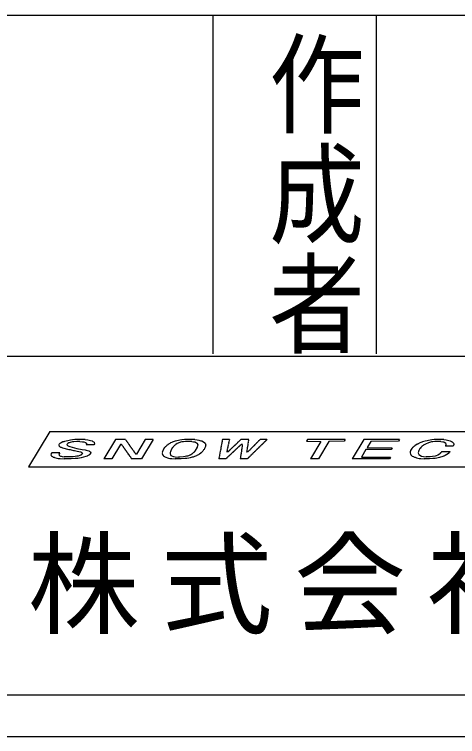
# Model space of a CAD drawing. Units: millimetres at full size, sheet at 1:15; details may follow other scales. Extents: x -2099 to 2101, y -1453 to 1487.
# Drawn here: x 1298.4 to 1506.3, y -1453.5 to -1114.6 of the extents above; entities that cross this region are included whole.
import ezdxf
from ezdxf.enums import TextEntityAlignment as Align

# ---------------------------------------------------------------- set-up
doc = ezdxf.new("R2010")
doc.units = ezdxf.units.MM
doc.header["$LTSCALE"] = 15
doc.layers.add('0-0', color=7, linetype='Continuous')
doc.styles.add('@ＭＳ ゴシック', font='')
doc.styles.add('ＭＳ 明朝', font='')
doc.styles.get('@ＭＳ ゴシック').set_extended_font_data('@MS Gothic')
doc.styles.get('ＭＳ 明朝').set_extended_font_data('MS Mincho')

msp = doc.modelspace()

# ---------------------------------------------------------------- linework, layer by layer
at = {"layer": '0-0', "color": 5}
for p, q in [((1059.66, -1114.98), (2077.43, -1114.98)), ((1391.5, -1114.98), (1391.5, -1273.92)), ((1468.01, -1114.98), (1468.01, -1273.92)), ((1059.66, -1274.98), (2077.43, -1274.98)), ((1059.66, -1433.92), (2077.43, -1433.92))]:
    msp.add_line(p, q, dxfattribs=at)
at = {"layer": '0-0'}
for p, q in [((1315.02, -1310.39), (1305.02, -1326.93)), ((1315.02, -1310.39), (1666.96, -1310.39)), ((1398.02, -1319.81), (1397.95, -1319.93)), ((1305.02, -1326.93), (1656.96, -1326.93))]:
    msp.add_line(p, q, dxfattribs=at)
at = {"layer": '0-0', "color": 5}
msp.add_lwpolyline([(-2099.23, 1486.51), (-2099.23, -1453.49), (2100.77, -1453.49), (2100.77, 1486.51)], dxfattribs=at)
at = {"layer": '0-0'}
for points in [[(1331.56, -1314.17), (1326.8, -1314.17), (1325.61, -1314.29), (1324.77, -1314.41), (1324.03, -1314.53), (1323.4, -1314.65), (1321.85, -1315.01), (1321.56, -1315.13), (1321.15, -1315.25), (1320.27, -1315.61), (1319.72, -1315.97), (1319.64, -1316.09), (1319.46, -1316.21), (1319.32, -1316.45), (1319.35, -1316.57), (1319.28, -1316.69), (1319.47, -1317.29), (1319.62, -1317.41), (1319.88, -1317.53), (1320.03, -1317.65), (1320.29, -1317.77), (1321.03, -1318.01), (1323.92, -1318.73), (1324.52, -1318.85), (1325, -1318.97), (1326.18, -1319.21), (1326.67, -1319.33), (1327.85, -1319.57), (1328.56, -1319.69), (1329.52, -1319.93), (1330.04, -1320.17), (1330.19, -1320.3), (1330.3, -1320.66), (1330.09, -1321.02), (1329.9, -1321.14), (1329.83, -1321.26), (1329.54, -1321.38), (1329.35, -1321.5), (1329.06, -1321.62), (1328.25, -1321.86)], [(1331.56, -1314.17), (1332.82, -1314.29), (1333.53, -1314.41), (1334.12, -1314.53), (1334.86, -1314.77), (1335.12, -1314.89), (1335.27, -1315.01), (1335.53, -1315.13), (1335.83, -1315.37), (1336.02, -1315.97), (1335.88, -1316.21), (1335.91, -1316.33), (1335.77, -1316.57), (1332, -1316.57)], [(1350.57, -1314.17), (1345.8, -1314.17), (1340.35, -1323.18)], [(1350.57, -1314.17), (1350.64, -1314.41), (1350.79, -1314.53), (1350.83, -1314.65), (1350.98, -1314.77), (1351.02, -1314.89), (1351.17, -1315.01), (1351.24, -1315.25), (1351.39, -1315.37), (1351.43, -1315.49), (1351.58, -1315.61), (1351.62, -1315.73), (1351.77, -1315.85), (1351.85, -1316.09), (1351.99, -1316.21), (1352.03, -1316.33), (1352.18, -1316.45), (1352.22, -1316.57), (1352.37, -1316.69), (1352.45, -1316.93), (1352.59, -1317.05), (1352.63, -1317.17), (1352.78, -1317.29), (1352.86, -1317.53), (1353.01, -1317.65), (1353.05, -1317.77), (1353.2, -1317.89), (1353.23, -1318.01), (1353.38, -1318.13), (1353.46, -1318.37), (1353.61, -1318.49), (1353.65, -1318.61), (1353.8, -1318.73), (1353.83, -1318.85), (1353.98, -1318.97), (1354.06, -1319.21), (1354.21, -1319.33), (1354.25, -1319.45), (1354.4, -1319.57), (1354.43, -1319.69)], [(1363.54, -1314.17), (1358.1, -1323.18), (1353.44, -1323.18)], [(1363.54, -1314.17), (1359.77, -1314.17), (1355.7, -1320.9), (1355.26, -1320.9)], [(1383.1, -1314.17), (1378.22, -1314.17), (1376.93, -1314.29), (1376.08, -1314.41), (1375.34, -1314.53), (1373.79, -1314.89), (1373.39, -1315.01), (1372.8, -1315.25), (1372.39, -1315.37), (1372.21, -1315.49), (1371.62, -1315.73), (1371.25, -1315.97), (1370.96, -1316.09), (1370.41, -1316.45), (1370.34, -1316.57), (1369.97, -1316.81), (1369.9, -1316.93), (1369.53, -1317.17), (1369.38, -1317.41), (1369.2, -1317.53), (1369.05, -1317.77), (1368.87, -1317.89), (1368, -1319.33), (1368.04, -1319.45), (1367.89, -1319.69), (1367.93, -1319.81), (1367.79, -1320.05), (1367.82, -1320.17), (1367.75, -1320.3), (1367.83, -1320.54), (1367.75, -1320.66), (1367.98, -1321.38), (1368.13, -1321.5), (1368.17, -1321.62), (1368.32, -1321.74), (1368.36, -1321.86), (1368.51, -1321.98), (1368.77, -1322.1), (1368.92, -1322.22), (1369.44, -1322.46)], [(1383.1, -1314.17), (1384.14, -1314.29), (1384.95, -1314.41), (1385.92, -1314.65), (1386.29, -1314.77), (1387.07, -1315.13), (1387.66, -1315.61), (1387.7, -1315.73), (1387.85, -1315.85), (1388.12, -1316.69), (1388.05, -1316.81), (1388.08, -1316.93), (1388.01, -1317.05), (1388.05, -1317.17), (1387.98, -1317.29), (1388.02, -1317.41), (1387.87, -1317.65), (1387.91, -1317.77), (1387.55, -1318.37), (1387.58, -1318.49), (1387.37, -1318.85), (1387.18, -1318.97), (1386.82, -1319.57), (1386.64, -1319.69), (1386.49, -1319.93), (1386.31, -1320.05), (1386.23, -1320.17), (1385.87, -1320.42), (1385.79, -1320.54), (1385.24, -1320.9), (1385.17, -1321.02), (1384.99, -1321.14), (1384.69, -1321.26), (1384.33, -1321.5), (1384.03, -1321.62), (1383.85, -1321.74), (1382.96, -1322.1), (1382.56, -1322.22), (1382.26, -1322.34), (1381.75, -1322.46)], [(1399.22, -1314.17), (1396, -1314.17), (1395.93, -1314.29), (1395.97, -1314.41), (1395.9, -1314.53), (1395.93, -1314.65), (1395.86, -1314.77), (1395.9, -1314.89), (1395.83, -1315.01), (1395.87, -1315.13), (1395.72, -1315.37), (1395.76, -1315.49), (1395.69, -1315.61), (1395.72, -1315.73), (1395.65, -1315.85), (1395.69, -1315.97), (1395.62, -1316.09), (1395.66, -1316.21), (1395.51, -1316.45), (1395.55, -1316.57), (1395.48, -1316.69), (1395.51, -1316.81), (1395.44, -1316.93), (1395.48, -1317.05), (1395.41, -1317.17), (1395.45, -1317.29), (1395.37, -1317.41), (1395.41, -1317.53), (1395.27, -1317.77), (1395.3, -1317.89), (1395.23, -1318.01), (1395.27, -1318.13), (1395.2, -1318.25), (1395.24, -1318.37), (1395.16, -1318.49), (1395.2, -1318.61), (1395.13, -1318.73), (1395.17, -1318.85), (1395.02, -1319.09), (1395.06, -1319.21)], [(1399.22, -1314.17), (1399.26, -1314.29), (1399.19, -1314.41), (1399.22, -1314.53), (1399.08, -1314.77), (1399.12, -1314.89), (1399.04, -1315.01), (1399.08, -1315.13), (1398.94, -1315.37), (1398.98, -1315.49), (1398.9, -1315.61), (1398.94, -1315.73), (1398.87, -1315.85), (1398.91, -1315.97), (1398.76, -1316.21), (1398.8, -1316.33), (1398.73, -1316.45), (1398.77, -1316.57), (1398.62, -1316.81), (1398.66, -1316.93), (1398.59, -1317.05), (1398.62, -1317.17), (1398.55, -1317.29), (1398.59, -1317.41), (1398.44, -1317.65), (1398.48, -1317.77), (1398.41, -1317.89), (1398.45, -1318.01), (1398.3, -1318.25), (1398.34, -1318.37), (1398.27, -1318.49), (1398.31, -1318.61), (1398.23, -1318.73), (1398.27, -1318.85), (1398.13, -1319.09), (1398.17, -1319.21), (1398.09, -1319.33), (1398.13, -1319.45), (1397.99, -1319.69), (1398.02, -1319.81)], [(1408.31, -1314.17), (1404.54, -1314.17), (1404.47, -1314.29), (1404.29, -1314.41), (1404.21, -1314.53), (1404.03, -1314.65), (1403.96, -1314.77), (1403.78, -1314.89), (1403.7, -1315.01), (1403.52, -1315.13), (1403.45, -1315.25), (1403.26, -1315.37), (1403.12, -1315.61), (1402.93, -1315.73), (1402.86, -1315.85), (1402.68, -1315.97), (1402.61, -1316.09), (1402.42, -1316.21), (1402.35, -1316.33), (1402.17, -1316.45), (1402.09, -1316.57), (1401.91, -1316.69), (1401.84, -1316.81), (1401.65, -1316.93), (1401.58, -1317.05), (1401.4, -1317.17), (1401.32, -1317.29), (1401.14, -1317.41), (1401.07, -1317.53), (1400.88, -1317.65), (1400.81, -1317.77), (1400.63, -1317.89), (1400.56, -1318.01), (1400.37, -1318.13), (1400.3, -1318.25), (1400.12, -1318.37), (1399.97, -1318.61), (1399.79, -1318.73), (1399.71, -1318.85), (1399.53, -1318.97)], [(1408.31, -1314.17), (1408.24, -1314.29), (1408.28, -1314.41), (1408.21, -1314.53), (1408.25, -1314.65), (1408.1, -1314.89), (1408.14, -1315.01), (1408.07, -1315.13), (1408.1, -1315.25), (1408.03, -1315.37), (1408.07, -1315.49), (1408, -1315.61), (1408.04, -1315.73), (1407.96, -1315.85), (1408, -1315.97), (1407.93, -1316.09), (1407.97, -1316.21), (1407.89, -1316.33), (1407.93, -1316.45), (1407.86, -1316.57), (1407.9, -1316.69), (1407.83, -1316.81), (1407.86, -1316.93), (1407.79, -1317.05), (1407.83, -1317.17), (1407.76, -1317.29), (1407.8, -1317.41), (1407.72, -1317.53), (1407.76, -1317.65), (1407.62, -1317.89), (1407.65, -1318.01), (1407.58, -1318.13), (1407.62, -1318.25), (1407.55, -1318.37), (1407.58, -1318.49), (1407.51, -1318.61), (1407.55, -1318.73), (1407.48, -1318.85), (1407.52, -1318.97), (1407.44, -1319.09)], [(1416.85, -1314.17), (1413.64, -1314.17), (1413.45, -1314.29), (1413.38, -1314.41), (1413.2, -1314.53), (1413.13, -1314.65), (1412.94, -1314.77), (1412.8, -1315.01), (1412.61, -1315.13), (1412.54, -1315.25), (1412.36, -1315.37), (1412.21, -1315.61), (1412.03, -1315.73), (1411.96, -1315.85), (1411.77, -1315.97), (1411.7, -1316.09), (1411.52, -1316.21), (1411.37, -1316.45), (1411.19, -1316.57), (1411.11, -1316.69), (1410.93, -1316.81), (1410.79, -1317.05), (1410.6, -1317.17), (1410.53, -1317.29), (1410.35, -1317.41), (1410.2, -1317.65), (1410.02, -1317.77), (1409.94, -1317.89), (1409.76, -1318.01), (1409.69, -1318.13), (1409.5, -1318.25), (1409.36, -1318.49), (1409.18, -1318.61), (1409.1, -1318.73), (1408.92, -1318.85), (1408.77, -1319.09), (1408.59, -1319.21), (1408.52, -1319.33), (1408.33, -1319.45), (1408.26, -1319.57)], [(1416.85, -1314.17), (1416.78, -1314.29), (1416.6, -1314.41), (1416.53, -1314.53), (1416.34, -1314.65), (1416.27, -1314.77), (1416.09, -1314.89), (1416.01, -1315.01), (1415.83, -1315.13), (1415.76, -1315.25), (1415.57, -1315.37), (1415.43, -1315.61), (1415.24, -1315.73), (1415.17, -1315.85), (1414.99, -1315.97), (1414.92, -1316.09), (1414.73, -1316.21), (1414.66, -1316.33), (1414.48, -1316.45), (1414.4, -1316.57), (1414.22, -1316.69), (1414.07, -1316.93), (1413.89, -1317.05), (1413.82, -1317.17), (1413.64, -1317.29), (1413.56, -1317.41), (1413.38, -1317.53), (1413.31, -1317.65), (1413.12, -1317.77), (1412.98, -1318.01), (1412.79, -1318.13), (1412.72, -1318.25), (1412.54, -1318.37), (1412.47, -1318.49), (1412.28, -1318.61), (1412.21, -1318.73), (1412.03, -1318.85), (1411.95, -1318.97), (1411.77, -1319.09), (1411.62, -1319.33)], [(1453.55, -1314.17), (1435.92, -1314.17), (1435.48, -1314.89), (1442.17, -1315.01), (1437.23, -1323.18)], [(1453.55, -1314.17), (1453.12, -1314.89), (1445.94, -1315.01), (1441, -1323.18), (1437.23, -1323.18)], [(1478.99, -1314.17), (1462.35, -1314.17), (1456.9, -1323.18)], [(1478.99, -1314.17), (1478.55, -1314.89), (1465.61, -1315.01), (1463.87, -1317.89), (1475.55, -1318.01), (1475.12, -1318.73), (1463.29, -1318.85), (1461.18, -1322.34), (1474.75, -1322.46), (1474.31, -1323.18), (1456.9, -1323.18)], [(1499.87, -1314.17), (1495.33, -1314.17), (1494.15, -1314.29), (1492.67, -1314.53), (1492.04, -1314.65), (1491.01, -1314.89), (1489.79, -1315.25), (1489.5, -1315.37), (1489.09, -1315.49), (1488.21, -1315.85), (1488.03, -1315.97), (1487.73, -1316.09), (1487.55, -1316.21), (1487.25, -1316.33), (1486.15, -1317.05), (1486.08, -1317.17), (1485.71, -1317.41), (1485.64, -1317.53), (1485.46, -1317.65), (1485.38, -1317.77), (1485.2, -1317.89), (1484.98, -1318.25), (1484.8, -1318.37), (1484.22, -1319.33), (1484.26, -1319.45), (1484.04, -1319.81), (1484.08, -1319.93), (1484, -1320.05), (1484.08, -1320.3), (1484.01, -1320.42), (1484.2, -1321.02), (1484.35, -1321.14), (1484.39, -1321.26), (1484.54, -1321.38), (1484.57, -1321.5), (1485.02, -1321.86), (1485.54, -1322.1), (1485.69, -1322.22), (1486.06, -1322.34), (1486.32, -1322.46)], [(1499.87, -1314.17), (1500.91, -1314.29), (1501.61, -1314.41), (1502.1, -1314.53), (1502.84, -1314.77), (1503.36, -1315.01), (1503.51, -1315.13), (1503.77, -1315.25), (1504.22, -1315.61), (1504.25, -1315.73), (1504.4, -1315.85), (1504.52, -1316.21), (1504.45, -1316.33), (1504.52, -1316.57), (1504.38, -1316.81), (1504.41, -1316.93), (1504.27, -1317.17), (1500.61, -1317.17)], [(1329.17, -1315.01), (1327.73, -1315.01), (1326.33, -1315.13), (1325.59, -1315.25), (1324.55, -1315.49), (1324.15, -1315.61), (1323.85, -1315.73), (1323.67, -1315.85), (1323.38, -1315.97), (1323.3, -1316.09), (1323.12, -1316.21), (1322.98, -1316.45), (1323.09, -1316.81), (1323.24, -1316.93), (1324.02, -1317.29), (1324.39, -1317.41), (1327.76, -1318.25), (1330.14, -1318.73), (1331.54, -1318.97), (1332.14, -1319.09), (1332.62, -1319.21), (1333.36, -1319.45), (1333.62, -1319.57), (1334.07, -1319.93), (1334.22, -1320.42), (1333.86, -1321.02), (1333.67, -1321.14), (1333.6, -1321.26), (1333.05, -1321.62), (1332.76, -1321.74), (1332.57, -1321.86), (1331.98, -1322.1), (1330.77, -1322.46), (1329.73, -1322.7), (1329, -1322.82), (1328.15, -1322.94), (1326.97, -1323.06), (1325.01, -1323.18), (1321.68, -1323.18)], [(1329.17, -1315.01), (1330.43, -1315.13), (1331.02, -1315.25), (1331.76, -1315.49), (1332.21, -1315.85), (1332.25, -1315.97), (1332.18, -1316.09), (1332.22, -1316.21), (1332, -1316.57)], [(1348.63, -1316.45), (1348.19, -1316.45), (1344.12, -1323.18), (1340.35, -1323.18)], [(1348.63, -1316.45), (1348.78, -1316.57), (1348.86, -1316.81), (1349.01, -1316.93), (1349.05, -1317.05), (1349.2, -1317.17), (1349.23, -1317.29), (1349.38, -1317.41), (1349.46, -1317.65), (1349.61, -1317.77), (1349.65, -1317.89), (1349.8, -1318.01), (1349.83, -1318.13), (1349.98, -1318.25), (1350.06, -1318.49), (1350.21, -1318.61), (1350.25, -1318.73), (1350.4, -1318.85), (1350.43, -1318.97), (1350.58, -1319.09), (1350.66, -1319.33), (1350.81, -1319.45), (1350.85, -1319.57), (1351, -1319.69), (1351.07, -1319.93), (1351.22, -1320.05), (1351.26, -1320.17), (1351.41, -1320.3), (1351.45, -1320.42), (1351.6, -1320.54), (1351.67, -1320.78), (1351.82, -1320.9), (1351.86, -1321.02), (1352.01, -1321.14), (1352.05, -1321.26), (1352.2, -1321.38), (1352.27, -1321.62), (1352.42, -1321.74), (1352.46, -1321.86), (1352.61, -1321.98)], [(1381.59, -1315.01), (1378.71, -1315.01), (1377.75, -1315.13), (1377.01, -1315.25), (1376.39, -1315.37), (1375.98, -1315.49), (1374.8, -1315.97), (1374.07, -1316.45), (1374, -1316.57), (1373.63, -1316.81), (1373.56, -1316.93), (1373.37, -1317.05), (1373.23, -1317.29), (1373.04, -1317.41), (1372.83, -1317.77), (1372.64, -1317.89), (1371.77, -1319.33), (1371.81, -1319.45), (1371.59, -1319.81), (1371.63, -1319.93), (1371.48, -1320.17), (1371.52, -1320.3), (1371.45, -1320.42), (1371.49, -1320.54), (1371.41, -1320.66), (1371.64, -1321.38), (1371.79, -1321.5), (1371.83, -1321.62), (1372.61, -1321.98), (1373.09, -1322.1), (1373.8, -1322.22), (1375.39, -1322.34)], [(1381.59, -1315.01), (1382.41, -1315.13), (1383, -1315.25), (1383.37, -1315.37), (1383.89, -1315.61), (1384.19, -1315.85), (1384.42, -1316.57), (1384.35, -1316.69), (1384.42, -1316.93), (1384.28, -1317.17), (1384.32, -1317.29), (1384.17, -1317.53), (1384.21, -1317.65), (1383.05, -1319.57), (1382.86, -1319.69), (1382.65, -1320.05), (1382.46, -1320.17), (1382.39, -1320.3), (1382.21, -1320.42), (1382.13, -1320.54), (1381.77, -1320.78), (1381.69, -1320.9), (1381.14, -1321.26), (1380.85, -1321.38), (1380.67, -1321.5), (1380.08, -1321.74), (1379.67, -1321.86), (1379.16, -1321.98), (1378.53, -1322.1), (1377.79, -1322.22), (1376.05, -1322.34), (1375.39, -1322.34)], [(1405.38, -1316.45), (1404.72, -1316.45), (1404.64, -1316.57), (1404.46, -1316.69), (1404.39, -1316.81), (1404.2, -1316.93), (1404.13, -1317.05), (1403.95, -1317.17), (1403.88, -1317.29), (1403.69, -1317.41), (1403.62, -1317.53), (1403.44, -1317.65), (1403.36, -1317.77), (1403.18, -1317.89), (1403.11, -1318.01), (1402.92, -1318.13), (1402.85, -1318.25), (1402.67, -1318.37), (1402.59, -1318.49), (1402.41, -1318.61), (1402.34, -1318.73), (1402.15, -1318.85), (1402.08, -1318.97), (1401.9, -1319.09), (1401.83, -1319.21), (1401.64, -1319.33), (1401.57, -1319.45), (1401.39, -1319.57), (1401.31, -1319.69), (1401.13, -1319.81), (1401.06, -1319.93), (1400.87, -1320.05), (1400.8, -1320.17), (1400.62, -1320.3), (1400.54, -1320.42), (1400.36, -1320.54), (1400.29, -1320.66), (1400.1, -1320.78), (1400.03, -1320.9), (1399.85, -1321.02)], [(1405.38, -1316.45), (1405.31, -1316.57), (1405.35, -1316.69), (1405.27, -1316.81), (1405.31, -1316.93), (1405.24, -1317.05), (1405.28, -1317.17), (1405.21, -1317.29), (1405.24, -1317.41), (1405.17, -1317.53), (1405.21, -1317.65), (1405.14, -1317.77), (1405.18, -1317.89), (1405.1, -1318.01), (1405.14, -1318.13), (1405.07, -1318.25), (1405.11, -1318.37), (1405.03, -1318.49), (1405.07, -1318.61), (1405, -1318.73), (1405.04, -1318.85), (1404.97, -1318.97), (1405, -1319.09), (1404.93, -1319.21), (1404.97, -1319.33), (1404.9, -1319.45), (1404.93, -1319.57), (1404.86, -1319.69), (1404.9, -1319.81), (1404.83, -1319.93), (1404.87, -1320.05), (1404.79, -1320.17), (1404.83, -1320.3), (1404.76, -1320.42), (1404.8, -1320.54), (1404.72, -1320.66), (1404.76, -1320.78), (1404.62, -1321.02), (1404.66, -1321.14), (1404.58, -1321.26)], [(1498.48, -1315.01), (1495.6, -1315.01), (1494.64, -1315.13), (1494.01, -1315.25), (1493.6, -1315.37), (1493.09, -1315.49), (1492.68, -1315.61), (1491.21, -1316.21), (1490.66, -1316.57), (1490.36, -1316.69), (1490.18, -1316.81), (1490.11, -1316.93), (1489.56, -1317.29), (1489.48, -1317.41), (1489.3, -1317.53), (1489.16, -1317.77), (1488.97, -1317.89), (1488.75, -1318.25), (1488.57, -1318.37), (1488.06, -1319.21), (1488.1, -1319.33), (1487.88, -1319.69), (1487.92, -1319.81), (1487.85, -1319.93), (1487.89, -1320.05), (1487.81, -1320.17), (1487.89, -1320.42), (1487.82, -1320.54), (1487.89, -1320.78), (1488.04, -1320.9), (1488.12, -1321.14), (1488.57, -1321.5), (1489.35, -1321.86), (1490.31, -1322.1), (1491.46, -1322.22)], [(1498.48, -1315.01), (1499.29, -1315.13), (1499.78, -1315.25), (1500.3, -1315.49), (1500.59, -1315.73), (1500.82, -1316.45), (1500.75, -1316.57), (1500.79, -1316.69), (1500.64, -1316.93), (1500.68, -1317.05), (1500.61, -1317.17)], [(1319.69, -1320.42), (1315.92, -1320.42), (1315.56, -1321.02), (1315.59, -1321.14), (1315.52, -1321.26), (1315.64, -1321.62), (1315.79, -1321.74), (1315.82, -1321.86), (1315.97, -1321.98), (1316.23, -1322.1), (1316.38, -1322.22), (1316.64, -1322.34), (1317.01, -1322.46), (1317.27, -1322.58), (1318.24, -1322.82), (1318.94, -1322.94), (1319.87, -1323.06), (1321.68, -1323.18)], [(1319.69, -1320.42), (1319.33, -1321.02), (1319.48, -1321.5), (1319.78, -1321.74), (1320.04, -1321.86), (1320.41, -1321.98), (1320.89, -1322.1), (1321.71, -1322.22)], [(1354.43, -1319.69), (1354.58, -1319.81), (1354.66, -1320.05), (1354.81, -1320.17), (1354.85, -1320.3), (1355, -1320.42), (1355.04, -1320.54), (1355.18, -1320.66), (1355.26, -1320.9)], [(1395.06, -1319.21), (1394.99, -1319.33), (1395.03, -1319.45), (1394.95, -1319.57), (1394.99, -1319.69), (1394.92, -1319.81), (1394.96, -1319.93), (1394.81, -1320.17), (1394.85, -1320.3), (1394.78, -1320.42), (1394.82, -1320.54), (1394.74, -1320.66), (1394.78, -1320.78), (1394.71, -1320.9), (1394.75, -1321.02), (1394.67, -1321.14), (1394.71, -1321.26), (1394.57, -1321.5), (1394.61, -1321.62), (1394.53, -1321.74), (1394.57, -1321.86), (1394.5, -1321.98), (1394.54, -1322.1), (1394.46, -1322.22), (1394.5, -1322.34), (1394.43, -1322.46), (1394.47, -1322.58), (1394.32, -1322.82), (1394.36, -1322.94), (1394.29, -1323.06), (1394.33, -1323.18)], [(1399.85, -1321.02), (1399.78, -1321.14), (1399.59, -1321.26), (1399.52, -1321.38), (1399.34, -1321.5), (1399.26, -1321.62), (1399.08, -1321.74), (1399.01, -1321.86), (1398.82, -1321.98), (1398.75, -1322.1), (1398.57, -1322.22), (1398.49, -1322.34), (1398.31, -1322.46), (1398.24, -1322.58), (1398.05, -1322.7), (1397.98, -1322.82), (1397.8, -1322.94), (1397.73, -1323.06), (1397.54, -1323.18), (1394.33, -1323.18)], [(1399.53, -1318.97), (1399.46, -1319.09), (1399.27, -1319.21), (1399.2, -1319.33), (1399.02, -1319.45), (1398.95, -1319.57), (1398.76, -1319.69), (1398.69, -1319.81), (1398.51, -1319.93), (1397.95, -1319.93)], [(1411.62, -1319.33), (1411.44, -1319.45), (1411.37, -1319.57), (1411.18, -1319.69), (1411.11, -1319.81), (1410.93, -1319.93), (1410.86, -1320.05), (1410.67, -1320.17), (1410.6, -1320.3), (1410.42, -1320.42), (1410.27, -1320.66), (1410.09, -1320.78), (1410.01, -1320.9), (1409.83, -1321.02), (1409.76, -1321.14), (1409.57, -1321.26), (1409.5, -1321.38), (1409.32, -1321.5), (1409.17, -1321.74), (1408.99, -1321.86), (1408.92, -1321.98), (1408.73, -1322.1), (1408.66, -1322.22), (1408.48, -1322.34), (1408.4, -1322.46), (1408.22, -1322.58), (1408.15, -1322.7), (1407.96, -1322.82), (1407.82, -1323.06), (1407.64, -1323.18), (1404.31, -1323.18)], [(1404.58, -1321.26), (1404.62, -1321.38), (1404.55, -1321.5), (1404.59, -1321.62), (1404.51, -1321.74), (1404.55, -1321.86), (1404.48, -1321.98), (1404.52, -1322.1), (1404.45, -1322.22), (1404.48, -1322.34), (1404.41, -1322.46), (1404.45, -1322.58), (1404.38, -1322.7), (1404.42, -1322.82), (1404.34, -1322.94), (1404.38, -1323.06), (1404.31, -1323.18)], [(1407.44, -1319.09), (1407.48, -1319.21), (1407.41, -1319.33), (1407.45, -1319.45), (1407.37, -1319.57), (1407.41, -1319.69), (1407.34, -1319.81), (1407.38, -1319.93)], [(1408.26, -1319.57), (1408.08, -1319.69), (1407.93, -1319.93), (1407.38, -1319.93)], [(1502.78, -1319.81), (1502.6, -1319.93), (1502.45, -1320.17), (1502.27, -1320.3), (1502.2, -1320.42), (1502.01, -1320.54), (1501.94, -1320.66), (1500.47, -1321.62), (1499.88, -1321.86), (1499.7, -1321.98), (1499.41, -1322.1), (1497.78, -1322.58), (1496.53, -1322.82), (1495.79, -1322.94), (1494.72, -1323.06), (1493.1, -1323.18), (1490.54, -1323.18)], [(1502.78, -1319.81), (1498.79, -1319.81), (1498.57, -1320.17), (1498.39, -1320.3), (1498.32, -1320.42), (1498.13, -1320.54), (1498.06, -1320.66), (1497.88, -1320.78), (1497.8, -1320.9), (1497.07, -1321.38), (1496.19, -1321.74), (1495.78, -1321.86), (1494.53, -1322.1), (1493.34, -1322.22), (1491.46, -1322.22)], [(1328.25, -1321.86), (1327.73, -1321.98), (1326.99, -1322.1), (1325.92, -1322.22), (1321.71, -1322.22)], [(1352.61, -1321.98), (1352.65, -1322.1), (1352.8, -1322.22), (1352.87, -1322.46), (1353.02, -1322.58), (1353.06, -1322.7), (1353.21, -1322.82), (1353.25, -1322.94), (1353.4, -1323.06), (1353.44, -1323.18)], [(1369.44, -1322.46), (1370.18, -1322.7), (1370.66, -1322.82), (1371.25, -1322.94), (1372.18, -1323.06), (1373.77, -1323.18)], [(1381.75, -1322.46), (1381.34, -1322.58), (1380.83, -1322.7), (1380.2, -1322.82), (1379.35, -1322.94), (1378.39, -1323.06), (1376.65, -1323.18), (1373.77, -1323.18)], [(1486.32, -1322.46), (1487.06, -1322.7), (1487.55, -1322.82), (1488.25, -1322.94), (1489.06, -1323.06), (1490.54, -1323.18)]]:
    msp.add_lwpolyline(points, dxfattribs=at)

# ---------------------------------------------------------------- texts
at = {"layer": '0-0', "style": '@ＭＳ ゴシック', "width": 1.15}
msp.add_text('作成者', height=32.88, rotation=270, dxfattribs=at).set_placement((1413.39, -1121.09), align=Align.BOTTOM_LEFT)
at = {"layer": '0-0', "insert": (1304.59, -1405.55), "char_height": 38.49, "attachment_point": 7, "style": 'ＭＳ 明朝'}
msp.add_mtext('\\T1.19;株式会社\\~', dxfattribs=at)

doc.saveas('drawing.dxf')
